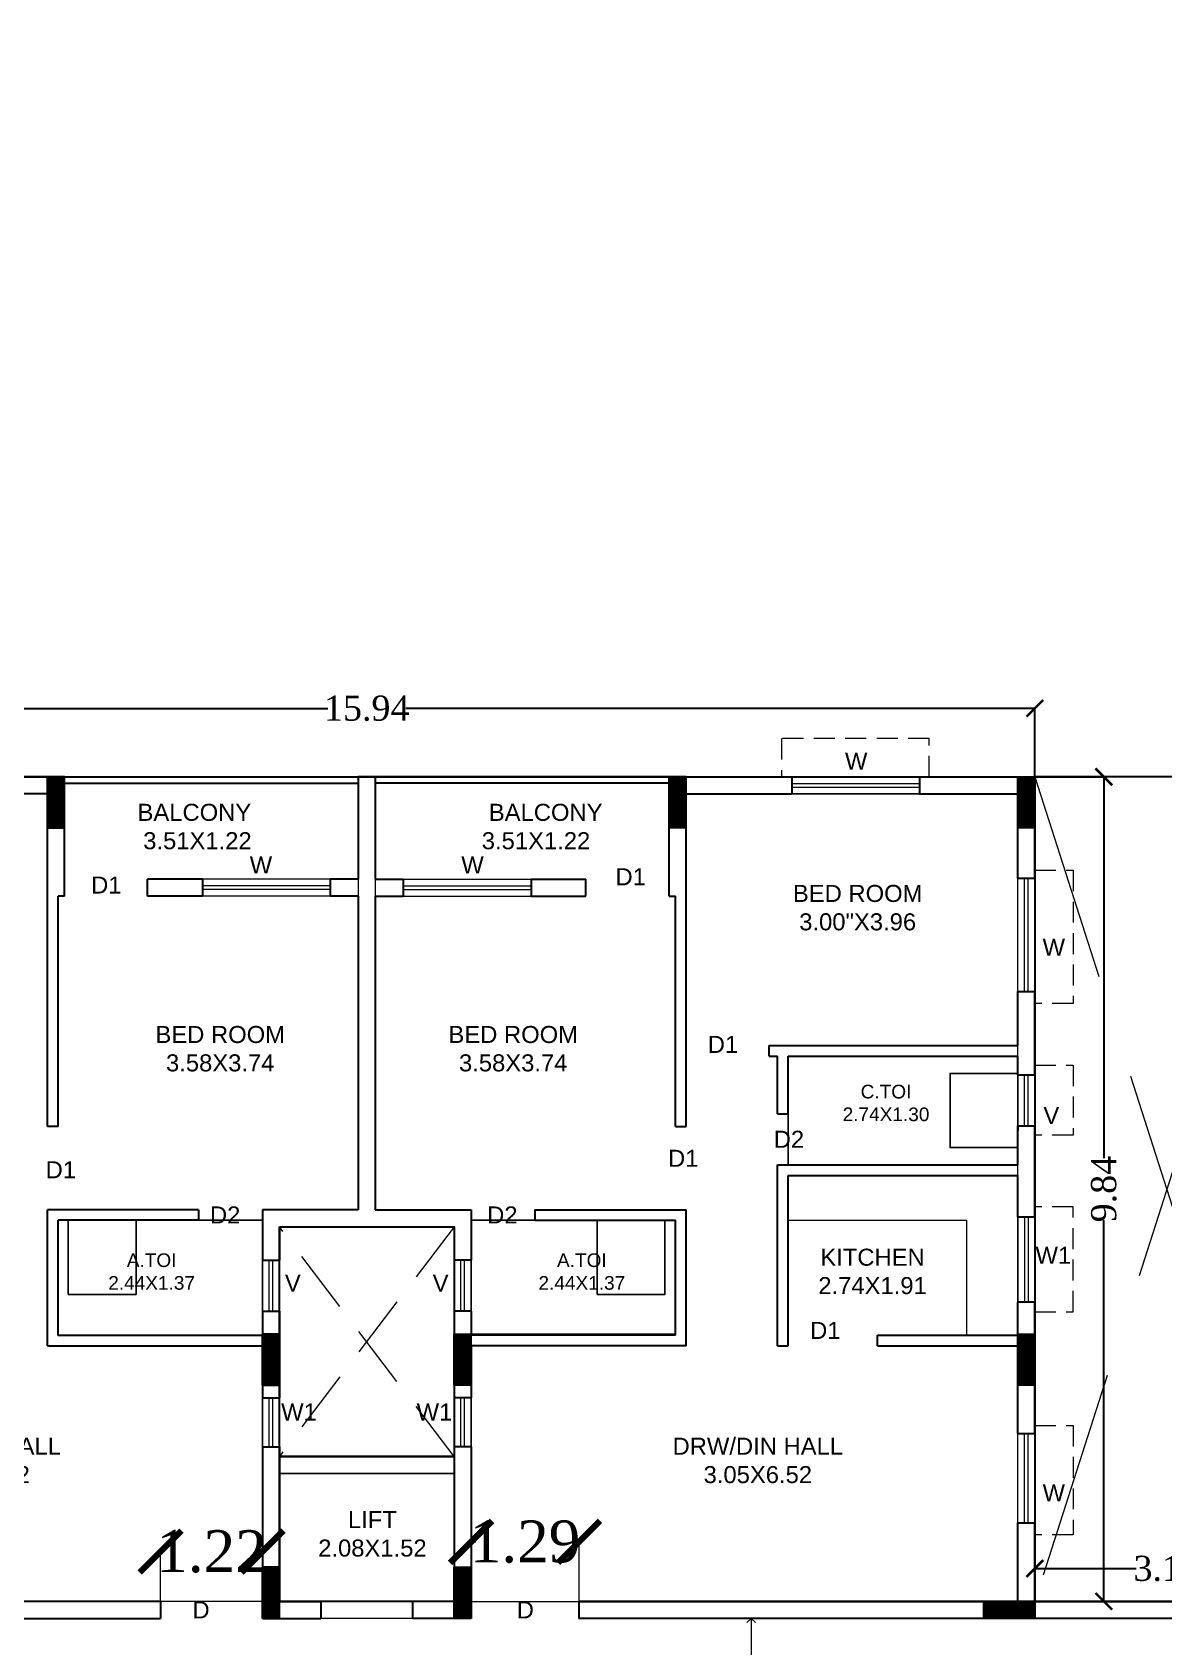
# Model space of a CAD drawing. Header units: metres. Extents: x 0 to 63445, y 32361 to 32804.
# Drawn here: x 63207.73 to 63221.23, y 32672.01 to 32691.27 of the extents above; entities that cross this region are included whole.
import ezdxf

# ---------------------------------------------------------------- set-up
doc = ezdxf.new("R2010")
doc.units = ezdxf.units.M
doc.header["$MEASUREMENT"] = 0
doc.header["$PDMODE"] = 34
doc.header["$PDSIZE"] = -10
for name, pattern in [('CONTINULUS', [0]), ('DASHED', [0.75, 0.5, -0.25]), ('DASHED2', [0.375, 0.25, -0.125])]:
    doc.linetypes.add(name, pattern=pattern)
doc.layers.get('0').update_dxf_attribs({"lineweight": 25})
doc.layers.add('BLK_1_FLR_3_BATH', color=3, linetype='Continuous', plot=False)
doc.layers.add('BLK_1_FLR_3_WATER_CLOSET', color=2, linetype='Continuous', plot=False)
for name, color, linetype, lineweight in [('BLK_1_FLR_3_BLT_UP_AREA_DEDUCT', 14, 'DASHED', 9), ('BLK_1_FLR_3_EXIT_WIDTH_DOOR', 7, 'Continuous', 0), ('BLK_1_FLR_3_LIFT_3', 1, 'DASHED', 9), ('BLK_1_FLR_3_UNITFA', 7, 'Continuous', 0), ('COLUMN', 1, 'Continuous', 30), ('DIM', 56, 'Continuous', 20), ('elev', 252, 'Continuous', 20), ('hatch', 251, 'Continuous', 20), ('PASSAGE_DOUBLELOADED', 7, 'Continuous', 20), ('TEXT-2', 65, 'Continuous', 18), ('wall', 7, 'Continuous', 30), ('window', 154, 'Continuous', 9)]:
    doc.layers.add(name, color=color, linetype=linetype, lineweight=lineweight)
doc.layers.add('text', color=65, linetype='Continuous')
doc.styles.add('Arial', font='arial.ttf', dxfattribs={"height": 0.2})
doc.styles.add('AutoDCRFont', font='arial.ttf')
doc.styles.get("Standard").update_dxf_attribs({"font": 'arial.ttf', "height": 0.4})
doc.styles.add('style2', font='arial.ttf', dxfattribs={"height": 0.25})
doc.styles.add('TNR', font='times.ttf', dxfattribs={"height": 0.5})
doc.dimstyles.new('ARCHANA', dxfattribs={"dimscale": 0, "dimtxt": 0.5, "dimasz": 0.5, "dimexe": 0, "dimexo": 0, "dimgap": 0, "dimtad": 0, "dimzin": 0, "dimdsep": 46, "dimtxsty": 'TNR', "dimblk": 'ARCHTICK', "dimcen": 0.09, "dimclrd": 36, "dimclre": 36, "dimclrt": 7, "dimadec": 0, "dimazin": 0, "dimtfac": 1, "dimtofl": 0, "dimtmove": 0, "dimatfit": 3, "dimldrblk": 'ARCHTICK', "dimfxl": 1, "dimfrac": 2, "dimtolj": 1, "dimtzin": 0, "dimlwd": -1, "dimlwe": -1, "dimarcsym": 0})
doc.dimstyles.new('INT DIM', dxfattribs={"dimtxt": 0.3, "dimasz": 0.1, "dimexe": 0.18, "dimexo": 0.0625, "dimgap": 0.09, "dimtad": 0, "dimzin": 0, "dimdsep": 46, "dimtxsty": 'style2', "dimblk": 'OPEN90', "dimcen": 0.09, "dimse1": 1, "dimse2": 1, "dimclrd": 250, "dimclrt": 256, "dimadec": 0, "dimazin": 0, "dimtfac": 1, "dimtofl": 0, "dimtmove": 0, "dimatfit": 3, "dimfxl": 0.18, "dimtolj": 1, "dimtzin": 0, "dimlwd": -1, "dimarcsym": 0})

# ---------------------------------------------------------------- blocks, each defined once
blk = doc.blocks.new('A$C7D115503')
at = {"layer": 'COLUMN', "ltscale": 3}
h = blk.add_hatch(dxfattribs=at)
h.set_pattern_fill('ANSI31', color=256, style=0)
h.paths.add_polyline_path([(-14.36, -11.59), (-6.36, -11.59), (-6.36, 12.41), (-14.36, 12.41)])
at = {"layer": 'COLUMN', "ltscale": 0.05}
for p, q in [((-14.36, 12.41), (-6.36, 12.41)), ((-14.36, 12.41), (-14.36, -11.59)), ((-6.36, 12.41), (-6.36, -11.59)), ((-6.36, -11.59), (-14.36, -11.59))]:
    blk.add_line(p, q, dxfattribs=at)
blk = doc.blocks.new('_ArchTick')
at = {"color": 0, "linetype": 'ByBlock', "const_width": 0.15}
blk.add_lwpolyline([(-0.5, -0.5), (0.5, 0.5)], dxfattribs=at)
blk = doc.blocks.new('*D780')
at = {"layer": 'Defpoints', "color": 0, "ltscale": 0.5, "transparency": 16777216}
for p in [(63219.694, 32683.206), (63203.75, 32682.388), (63219.694, 32682.388)]:
    blk.add_point(p, dxfattribs=at)
at = {"layer": 'wall', "color": 36, "ltscale": 0.5, "transparency": 16777216}
for p, q in [((63203.75, 32682.388), (63203.75, 32683.206)), ((63203.75, 32683.206), (63211.257, 32683.206)), ((63219.694, 32683.206), (63212.187, 32683.206)), ((63219.694, 32682.388), (63219.694, 32683.206))]:
    blk.add_line(p, q, dxfattribs=at)
at = {"layer": 'wall', "color": 36, "ltscale": 0.5, "transparency": 16777216, "xscale": 0.2, "yscale": 0.2, "zscale": 0.2, "rotation": 180}
blk.add_blockref('_ArchTick', (63203.75, 32683.206), dxfattribs=at)
at = {"layer": 'wall', "color": 36, "ltscale": 0.5, "transparency": 16777216, "xscale": 0.2, "yscale": 0.2, "zscale": 0.2}
blk.add_blockref('_ArchTick', (63219.694, 32683.206), dxfattribs=at)
at = {"layer": 'wall', "color": 7, "ltscale": 0.5, "transparency": 16777216, "insert": (63211.722, 32683.206), "char_height": 0.5, "attachment_point": 5, "style": 'TNR'}
blk.add_mtext('\\A1;{\\H0.6x;15.94}', dxfattribs=at)
blk = doc.blocks.new('*D781')
at = {"layer": 'Defpoints', "color": 0, "ltscale": 0.5, "transparency": 16777216}
for p in [(63219.694, 32682.389), (63219.694, 32672.551), (63220.518, 32672.551)]:
    blk.add_point(p, dxfattribs=at)
at = {"layer": 'wall', "color": 36, "ltscale": 0.5, "transparency": 16777216}
for p, q in [((63219.694, 32682.389), (63220.518, 32682.389)), ((63220.518, 32682.389), (63220.518, 32677.841)), ((63220.518, 32672.551), (63220.518, 32677.099)), ((63219.694, 32672.551), (63220.518, 32672.551))]:
    blk.add_line(p, q, dxfattribs=at)
at = {"layer": 'wall', "color": 36, "ltscale": 0.5, "transparency": 16777216, "xscale": 0.2, "yscale": 0.2, "zscale": 0.2}
for p, rotation in [((63220.518, 32682.389), 90), ((63220.518, 32672.551), 270)]:
    blk.add_blockref('_ArchTick', p, dxfattribs=dict(at, rotation=rotation))
at = {"layer": 'wall', "color": 7, "ltscale": 0.5, "transparency": 16777216, "insert": (63220.518, 32677.47), "char_height": 0.5, "attachment_point": 5, "rotation": 90, "style": 'TNR'}
blk.add_mtext('\\A1;{\\H0.6x;9.84}', dxfattribs=at)
blk = doc.blocks.new('*D782')
at = {"layer": 'Defpoints', "color": 0, "ltscale": 0.5, "transparency": 16777216}
for p in [(63219.694, 32672.942), (63219.694, 32672.551), (63222.843, 32672.551)]:
    blk.add_point(p, dxfattribs=at)
at = {"layer": 'wall', "color": 36, "ltscale": 0.5, "transparency": 16777216}
for p, q in [((63219.694, 32672.551), (63219.694, 32672.942)), ((63219.694, 32672.942), (63220.904, 32672.942)), ((63222.843, 32672.942), (63221.632, 32672.942)), ((63222.843, 32672.551), (63222.843, 32672.942))]:
    blk.add_line(p, q, dxfattribs=at)
at = {"layer": 'wall', "color": 36, "ltscale": 0.5, "transparency": 16777216, "xscale": 0.2, "yscale": 0.2, "zscale": 0.2, "rotation": 180}
blk.add_blockref('_ArchTick', (63219.694, 32672.942), dxfattribs=at)
at = {"layer": 'wall', "color": 36, "ltscale": 0.5, "transparency": 16777216, "xscale": 0.2, "yscale": 0.2, "zscale": 0.2}
blk.add_blockref('_ArchTick', (63222.843, 32672.942), dxfattribs=at)
at = {"layer": 'wall', "color": 7, "ltscale": 0.5, "transparency": 16777216, "insert": (63221.268, 32672.942), "char_height": 0.5, "attachment_point": 5, "style": 'TNR'}
blk.add_mtext('\\A1;{\\H0.6x;3.15}', dxfattribs=at)
blk = doc.blocks.new('_Open90')
at = {"color": 0, "linetype": 'ByBlock', "lineweight": -2}
for p, q in [((0, 0), (-1, 0)), ((-0.5, 0.5), (0, 0)), ((0, 0), (-0.5, -0.5))]:
    blk.add_line(p, q, dxfattribs=at)
blk = doc.blocks.new('*D736')
at = {"layer": 'Defpoints', "color": 0, "linetype": 'CONTINULUS', "ltscale": 0.05, "transparency": 16777216}
for p in [(63215.61, 32672.347), (63216.309, 32672.347), (63215.85, 32670.214)]:
    blk.add_point(p, dxfattribs=at)
at = {"layer": 'PASSAGE_DOUBLELOADED', "color": 250, "ltscale": 0.05, "transparency": 16777216}
for p, q in [((63216.309, 32672.247), (63216.309, 32671.632)), ((63216.309, 32670.314), (63216.309, 32670.929))]:
    blk.add_line(p, q, dxfattribs=at)
at = {"layer": 'PASSAGE_DOUBLELOADED', "color": 250, "linetype": 'CONTINULUS', "ltscale": 0.05, "transparency": 16777216, "xscale": 0.1, "yscale": 0.1, "zscale": 0.1}
for p, rotation in [((63216.309, 32672.347), 90), ((63216.309, 32670.214), 270)]:
    blk.add_blockref('_Open90', p, dxfattribs=dict(at, rotation=rotation))
at = {"layer": 'PASSAGE_DOUBLELOADED', "linetype": 'CONTINULUS', "ltscale": 0.05, "transparency": 16777216, "insert": (63216.309, 32671.281), "char_height": 0.2, "attachment_point": 5, "rotation": 90, "style": 'Arial', "bg_fill": 3, "box_fill_scale": 1.25, "bg_fill_color": 256, "bg_fill_true_color": 13158600, "bg_fill_transparency": 0}
blk.add_mtext('\\A1;2.13', dxfattribs=at)
blk = doc.blocks.new('*D876')
at = {"layer": 'Defpoints', "color": 0, "ltscale": 3, "transparency": 16777216}
for p in [(0.832, 32691.245), (63267.277, 32691.245), (0, 32678.494)]:
    blk.add_point(p, dxfattribs=at)
at = {"layer": 'DIM', "ltscale": 3, "transparency": 16777216}
for p, q in [((5.832, 32691.245), (0.832, 32691.245)), ((0.832, 32691.245), (0.832, 32685.264)), ((0.832, 32678.494), (0.832, 32684.475)), ((0, 32678.494), (0.832, 32678.494))]:
    blk.add_line(p, q, dxfattribs=at)
at = {"layer": 'DIM', "ltscale": 3, "transparency": 16777216, "xscale": 0.05, "yscale": 0.05, "zscale": 0.05}
for p, rotation in [((0.832, 32691.245), 90), ((0.832, 32678.494), 270)]:
    blk.add_blockref('_ArchTick', p, dxfattribs=dict(at, rotation=rotation))
at = {"layer": 'DIM', "color": 7, "ltscale": 3, "transparency": 16777216, "insert": (0.832, 32684.87), "char_height": 0.4, "attachment_point": 5, "rotation": 90}
blk.add_mtext('\\A1;{\\H0.6x;12.75}', dxfattribs=at)
blk = doc.blocks.new('*D1009')
at = {"layer": 'BLK_1_FLR_3_EXIT_WIDTH_DOOR', "color": 36, "ltscale": 0.5, "transparency": 16777216}
for p, q in [((63209.262, 32672.347), (63209.262, 32673.145)), ((63209.262, 32673.145), (63209.282, 32673.145)), ((63210.477, 32673.145), (63210.457, 32673.145)), ((63210.477, 32672.347), (63210.477, 32673.145))]:
    blk.add_line(p, q, dxfattribs=at)
at = {"layer": 'Defpoints', "color": 0, "ltscale": 0.5, "transparency": 16777216}
for p in [(63210.477, 32673.145), (63209.262, 32672.347), (63210.477, 32672.347)]:
    blk.add_point(p, dxfattribs=at)
at = {"layer": 'BLK_1_FLR_3_EXIT_WIDTH_DOOR', "color": 36, "ltscale": 0.5, "transparency": 16777216, "xscale": 0.5, "yscale": 0.5, "zscale": 0.5, "rotation": 180}
blk.add_blockref('_ArchTick', (63209.262, 32673.145), dxfattribs=at)
at = {"layer": 'BLK_1_FLR_3_EXIT_WIDTH_DOOR', "color": 36, "ltscale": 0.5, "transparency": 16777216, "xscale": 0.5, "yscale": 0.5, "zscale": 0.5}
blk.add_blockref('_ArchTick', (63210.477, 32673.145), dxfattribs=at)
at = {"layer": 'BLK_1_FLR_3_EXIT_WIDTH_DOOR', "color": 7, "ltscale": 0.5, "transparency": 16777216, "insert": (63209.87, 32673.145), "char_height": 0.5, "attachment_point": 5, "style": 'TNR'}
blk.add_mtext('\\A1;1.22', dxfattribs=at)
blk = doc.blocks.new('*D1011')
at = {"layer": 'BLK_1_FLR_3_EXIT_WIDTH_DOOR', "color": 36, "ltscale": 0.5, "transparency": 16777216}
for p, q in [((63212.967, 32672.347), (63212.967, 32673.261)), ((63212.967, 32673.261), (63213.024, 32673.261)), ((63214.255, 32673.261), (63214.198, 32673.261)), ((63214.255, 32672.347), (63214.255, 32673.261))]:
    blk.add_line(p, q, dxfattribs=at)
at = {"layer": 'Defpoints', "color": 0, "ltscale": 0.5, "transparency": 16777216}
for p in [(63214.255, 32673.261), (63212.967, 32672.347), (63214.255, 32672.347)]:
    blk.add_point(p, dxfattribs=at)
at = {"layer": 'BLK_1_FLR_3_EXIT_WIDTH_DOOR', "color": 36, "ltscale": 0.5, "transparency": 16777216, "xscale": 0.5, "yscale": 0.5, "zscale": 0.5, "rotation": 180}
blk.add_blockref('_ArchTick', (63212.967, 32673.261), dxfattribs=at)
at = {"layer": 'BLK_1_FLR_3_EXIT_WIDTH_DOOR', "color": 36, "ltscale": 0.5, "transparency": 16777216, "xscale": 0.5, "yscale": 0.5, "zscale": 0.5}
blk.add_blockref('_ArchTick', (63214.255, 32673.261), dxfattribs=at)
at = {"layer": 'BLK_1_FLR_3_EXIT_WIDTH_DOOR', "color": 7, "ltscale": 0.5, "transparency": 16777216, "insert": (63213.611, 32673.261), "char_height": 0.5, "attachment_point": 5, "style": 'TNR'}
blk.add_mtext('\\A1;1.29', dxfattribs=at)

msp = doc.modelspace()

# ---------------------------------------------------------------- linework, layer by layer
at = {"layer": 'BLK_1_FLR_3_BATH', "color": 3}
for points in [[(63219.4908, 32679.0556), (63216.7513, 32679.0556), (63216.7513, 32677.759), (63219.4908, 32677.759)], [(63210.4774, 32677.0974), (63208.0389, 32677.0974), (63208.0389, 32675.7257), (63210.4774, 32675.7257)], [(63215.4052, 32677.0974), (63212.9667, 32677.0974), (63212.9667, 32675.7384), (63215.4052, 32675.7384)]]:
    msp.add_lwpolyline(points, close=True, dxfattribs=at)
at = {"layer": 'BLK_1_FLR_3_BLT_UP_AREA_DEDUCT', "color": 14, "linetype": 'Continuous'}
for points in [[(63222.6394, 32672.3474), (63219.4908, 32672.3474), (63219.4908, 32682.3893), (63222.6394, 32682.3893)], [(63212.7634, 32677.0212), (63210.6806, 32677.0212), (63210.6806, 32674.2779), (63212.7634, 32674.2779)], [(63210.6806, 32674.0747), (63212.7634, 32674.0747), (63212.7634, 32672.5506), (63210.6806, 32672.5506)]]:
    msp.add_lwpolyline(points, close=True, dxfattribs=at)
at = {"layer": 'BLK_1_FLR_3_LIFT_3', "color": 1, "linetype": 'CONTINULUS', "ltscale": 0.05}
msp.add_lwpolyline([(63212.7634, 32674.0747), (63210.6806, 32674.0747), (63210.6806, 32672.5506), (63212.7634, 32672.5506)], close=True, dxfattribs=at)
msp.add_lwpolyline([(63212.7634, 32674.0747), (63210.6806, 32674.0747), (63210.6806, 32672.5506), (63212.7634, 32672.5506)], close=True, dxfattribs=at)
at = {"layer": 'BLK_1_FLR_3_UNITFA', "color": 3, "ltscale": 0.5}
for points in [[(63211.6204, 32682.312), (63211.6204, 32677.2244), (63210.4773, 32677.2244), (63210.4773, 32672.5506), (63203.9532, 32672.5506), (63203.9532, 32682.185), (63207.9881, 32682.185), (63207.9881, 32682.312), (63211.6204, 32682.312)], [(63211.8236, 32682.312), (63211.8236, 32677.2244), (63212.9666, 32677.2244), (63212.9666, 32672.5506), (63219.4908, 32672.5506), (63219.4908, 32682.185), (63215.4559, 32682.185), (63215.4559, 32682.312), (63211.8236, 32682.312)]]:
    msp.add_lwpolyline(points, close=True, dxfattribs=at)
at = {"layer": 'BLK_1_FLR_3_WATER_CLOSET', "color": 3}
for points in [[(63219.4908, 32678.8498), (63218.6821, 32678.8498), (63218.6821, 32677.9648), (63219.4908, 32677.9648)], [(63208.9689, 32677.0974), (63208.1603, 32677.0974), (63208.1603, 32676.2124), (63208.9689, 32676.2124)], [(63215.2804, 32677.0974), (63214.4717, 32677.0974), (63214.4717, 32676.2124), (63215.2804, 32676.2124)]]:
    msp.add_lwpolyline(points, close=True, dxfattribs=at)
at = {"layer": 'elev', "ltscale": 0.05}
for p in [(63216.7513, 32677.0974), (63218.8812, 32675.7257)]:
    msp.add_line(p, (63218.8812, 32677.0974), dxfattribs=at)
at = {"layer": 'elev', "linetype": 'DASHED2', "ltscale": 3}
for p, q in [((63212.7634, 32677.0212), (63210.6806, 32674.2779)), ((63212.7634, 32674.2779), (63210.6806, 32677.0212))]:
    msp.add_line(p, q, dxfattribs=at)
at = {"layer": 'hatch', "linetype": 'DASHED2', "ltscale": 10}
for p, q in [((63222.8426, 32682.3893), (63219.694, 32672.5506)), ((63219.694, 32682.3882), (63222.8426, 32672.5506))]:
    msp.add_line(p, q, dxfattribs=at)
at = {"layer": 'hatch'}
for p, q in [((63212.2681, 32672.5506), (63211.0489, 32672.5506)), ((63212.2681, 32672.3474), (63211.0489, 32672.3474))]:
    msp.add_line(p, q, dxfattribs=at)
at = {"layer": 'wall', "ltscale": 0.05}
for p, q in [((63207.9119, 32682.3882), (63206.6496, 32682.3882)), ((63207.9119, 32681.7786), (63207.9119, 32682.3882)), ((63207.9119, 32682.3882), (63211.6204, 32682.3882)), ((63207.9881, 32681.7786), (63207.9881, 32682.312)), ((63207.9881, 32682.312), (63211.6204, 32682.312)), ((63211.8236, 32682.3882), (63211.6204, 32682.3882)), ((63211.6204, 32682.3882), (63211.8236, 32682.3882)), ((63211.6204, 32682.3882), (63211.6204, 32681.169)), ((63211.6204, 32682.3882), (63211.8236, 32682.3882)), ((63211.6204, 32682.3882), (63211.6204, 32681.169)), ((63211.8236, 32682.3882), (63211.6204, 32682.3882)), ((63211.8236, 32682.3882), (63211.8236, 32681.169)), ((63215.5321, 32682.3882), (63211.8236, 32682.3882)), ((63211.8236, 32682.3882), (63211.8236, 32681.169)), ((63215.4559, 32682.312), (63211.8236, 32682.312)), ((63215.4559, 32681.7786), (63215.4559, 32682.312)), ((63215.5321, 32682.3882), (63216.7943, 32682.3882)), ((63215.5321, 32681.7786), (63215.5321, 32682.3882)), ((63218.3184, 32682.3882), (63219.694, 32682.3882)), ((63219.694, 32681.1808), (63219.694, 32682.3882)), ((63207.9119, 32682.185), (63206.6496, 32682.185)), ((63215.5321, 32682.185), (63216.7943, 32682.185)), ((63218.3184, 32682.185), (63218.3184, 32682.1977)), ((63218.3184, 32682.185), (63219.4908, 32682.185)), ((63219.4908, 32681.1808), (63219.4908, 32682.185)), ((63207.9119, 32678.215), (63207.9119, 32681.7786)), ((63208.1151, 32680.9658), (63208.1151, 32681.7786)), ((63215.3289, 32680.9658), (63215.3289, 32681.7786)), ((63215.5321, 32678.215), (63215.5321, 32681.7786)), ((63209.7616, 32681.169), (63209.1057, 32681.169)), ((63209.1057, 32680.9658), (63209.1057, 32681.169)), ((63211.6204, 32681.169), (63211.2857, 32681.169)), ((63211.8236, 32681.169), (63212.1583, 32681.169)), ((63213.6823, 32681.169), (63214.3383, 32681.169)), ((63214.3383, 32680.9658), (63214.3383, 32681.169)), ((63208.1151, 32680.9658), (63208.0389, 32680.9658)), ((63208.0389, 32678.215), (63208.0389, 32680.9658)), ((63209.7616, 32680.9658), (63209.1057, 32680.9658)), ((63211.6204, 32680.9658), (63211.2857, 32680.9658)), ((63211.6204, 32680.9658), (63211.6204, 32677.2244)), ((63211.6204, 32680.9658), (63211.6204, 32677.2244)), ((63211.8236, 32680.9658), (63212.1583, 32680.9658)), ((63211.8236, 32680.9658), (63211.8236, 32677.2244)), ((63211.8236, 32680.9658), (63211.8236, 32677.2244)), ((63213.6823, 32680.9658), (63214.3383, 32680.9658)), ((63215.3289, 32680.9658), (63215.4051, 32680.9658)), ((63215.4051, 32678.215), (63215.4051, 32680.9658)), ((63219.4908, 32679.1826), (63219.4908, 32679.8272)), ((63219.694, 32678.8337), (63219.694, 32679.8272)), ((63216.5227, 32679.1826), (63219.4908, 32679.1826)), ((63216.5227, 32679.0556), (63216.5227, 32679.1826)), ((63216.5227, 32679.0556), (63216.6243, 32679.0556)), ((63216.6243, 32679.1826), (63219.4908, 32679.1826)), ((63216.6243, 32678.3686), (63216.6243, 32679.0556)), ((63216.7513, 32679.0556), (63219.4908, 32679.0556)), ((63216.7513, 32679.0556), (63219.4908, 32679.0556)), ((63216.7513, 32678.3686), (63216.7513, 32679.0556)), ((63219.4908, 32678.8337), (63219.4908, 32679.0556)), ((63216.6243, 32678.3686), (63216.7513, 32678.3686)), ((63208.0389, 32678.215), (63207.9119, 32678.215)), ((63208.0389, 32678.215), (63207.9119, 32678.215)), ((63215.4051, 32678.215), (63215.5321, 32678.215)), ((63215.4051, 32678.215), (63215.5321, 32678.215)), ((63219.4908, 32677.759), (63219.4908, 32678.224)), ((63219.694, 32677.1352), (63219.694, 32678.224)), ((63216.6243, 32677.759), (63219.4908, 32677.759)), ((63216.6243, 32675.5987), (63216.6243, 32677.759)), ((63216.7513, 32677.632), (63219.4908, 32677.632)), ((63216.7513, 32675.5987), (63216.7513, 32677.632)), ((63219.4908, 32677.1352), (63219.4908, 32677.632)), ((63209.7153, 32677.2244), (63207.9119, 32677.2244)), ((63207.9119, 32675.5987), (63207.9119, 32677.2244)), ((63209.7153, 32677.0974), (63208.0389, 32677.0974)), ((63208.0389, 32675.7257), (63208.0389, 32677.0974)), ((63209.7153, 32677.2244), (63209.7153, 32677.0974)), ((63211.6204, 32677.2244), (63210.4773, 32677.2244)), ((63210.4773, 32677.2244), (63210.4773, 32676.6231)), ((63211.8236, 32677.2244), (63212.9666, 32677.2244)), ((63212.9666, 32677.2244), (63212.9666, 32676.6231)), ((63213.7286, 32677.2244), (63215.5321, 32677.2244)), ((63213.7286, 32677.2244), (63213.7286, 32677.0974)), ((63213.7286, 32677.0974), (63215.4051, 32677.0974)), ((63215.4051, 32675.7257), (63215.4051, 32677.0974)), ((63215.5321, 32675.5987), (63215.5321, 32677.2244)), ((63210.6806, 32677.0212), (63212.7634, 32677.0212)), ((63210.6806, 32677.0212), (63210.6806, 32676.6231)), ((63212.7634, 32677.0212), (63212.7634, 32676.6231)), ((63210.4773, 32676.0134), (63210.4773, 32675.7257)), ((63210.6806, 32676.0134), (63210.6806, 32674.9805)), ((63212.7634, 32676.0134), (63212.7634, 32674.9805)), ((63212.9666, 32676.0134), (63212.9666, 32675.7257)), ((63219.4908, 32675.7257), (63219.4908, 32676.1192)), ((63219.694, 32674.5555), (63219.694, 32676.1192)), ((63207.9119, 32675.5987), (63210.4773, 32675.5987)), ((63208.0389, 32675.7257), (63210.4773, 32675.7257)), ((63210.4773, 32675.5987), (63210.4773, 32674.9805)), ((63215.4051, 32675.7257), (63212.9666, 32675.7257)), ((63215.5321, 32675.5987), (63212.9666, 32675.5987)), ((63212.9666, 32675.5987), (63212.9666, 32674.9805)), ((63216.6243, 32675.5987), (63216.7513, 32675.5987)), ((63217.8182, 32675.5987), (63217.8182, 32675.7257)), ((63217.8182, 32675.7257), (63219.4908, 32675.7257)), ((63217.8182, 32675.5987), (63219.4908, 32675.5987)), ((63219.4908, 32674.5555), (63219.4908, 32675.5987)), ((63210.4773, 32674.3962), (63210.4773, 32672.3474)), ((63210.6806, 32674.3962), (63210.6806, 32674.2779)), ((63210.6806, 32674.2779), (63210.6806, 32672.5506)), ((63212.7634, 32674.3962), (63212.7634, 32674.2779)), ((63212.7634, 32674.2779), (63212.7634, 32672.5506)), ((63212.9666, 32674.3962), (63212.9666, 32672.3474)), ((63219.4908, 32672.5506), (63219.4908, 32673.4886)), ((63219.694, 32672.5506), (63219.694, 32673.4886)), ((63209.262, 32672.5506), (63203.9532, 32672.5506)), ((63209.262, 32672.5506), (63209.262, 32672.3474)), ((63214.2547, 32672.5506), (63219.4908, 32672.5506)), ((63214.2547, 32672.5506), (63214.2547, 32672.3474))]:
    msp.add_line(p, q, dxfattribs=at)
at = {"layer": 'wall', "ltscale": 3}
for p, q in [((63216.7943, 32682.3882), (63216.7943, 32682.185)), ((63218.3184, 32682.3882), (63218.3184, 32682.185)), ((63209.7616, 32681.169), (63209.7616, 32680.9658)), ((63211.2857, 32681.169), (63211.2857, 32680.9658)), ((63212.1583, 32681.169), (63212.1583, 32680.9658)), ((63213.6823, 32681.169), (63213.6823, 32680.9658)), ((63219.4908, 32681.1808), (63219.694, 32681.1808)), ((63219.4908, 32679.8272), (63219.694, 32679.8272)), ((63219.4908, 32678.8337), (63219.694, 32678.8337)), ((63219.4908, 32678.224), (63219.694, 32678.224)), ((63219.694, 32677.1352), (63219.4908, 32677.1352)), ((63210.4773, 32676.6231), (63210.6806, 32676.6231)), ((63212.9666, 32676.6231), (63212.7634, 32676.6231)), ((63210.4773, 32676.0134), (63210.6806, 32676.0134)), ((63212.9666, 32676.0134), (63212.7634, 32676.0134)), ((63219.694, 32676.1192), (63219.4908, 32676.1192)), ((63210.4773, 32674.9805), (63210.6806, 32674.9805)), ((63212.9666, 32674.9805), (63212.7634, 32674.9805)), ((63219.4908, 32674.5555), (63219.694, 32674.5555)), ((63210.4773, 32674.3962), (63210.6806, 32674.3962)), ((63212.9666, 32674.3962), (63212.7634, 32674.3962)), ((63219.4908, 32673.4886), (63219.694, 32673.4886))]:
    msp.add_line(p, q, dxfattribs=at)
at = {"layer": 'wall'}
for p, q in [((63222.8426, 32682.3893), (63219.694, 32682.3893)), ((63212.7634, 32674.2779), (63210.6806, 32674.2779)), ((63212.7634, 32674.2779), (63210.6806, 32674.2779)), ((63210.6806, 32672.5506), (63211.1759, 32672.5506)), ((63211.1759, 32672.5506), (63211.1759, 32672.3474)), ((63212.7634, 32672.5506), (63212.2681, 32672.5506)), ((63212.2681, 32672.5506), (63212.2681, 32672.3474)), ((63222.8426, 32672.5506), (63214.2547, 32672.5506)), ((63210.4773, 32672.3474), (63211.1759, 32672.3474)), ((63212.9666, 32672.3474), (63212.2681, 32672.3474)), ((63222.8426, 32672.3474), (63214.2547, 32672.3474))]:
    msp.add_line(p, q, dxfattribs=at)
at = {"layer": 'wall', "ltscale": 0.1}
for p, q in [((63219.4908, 32678.224), (63219.4908, 32678.1663)), ((63210.4773, 32676.0134), (63210.4773, 32675.9557)), ((63212.9666, 32676.0134), (63212.9666, 32675.9557))]:
    msp.add_line(p, q, dxfattribs=at)
at = {"layer": 'wall', "ltscale": 0.5}
msp.add_line((63204.3596, 32672.3474), (63209.262, 32672.3474), dxfattribs=at)
msp.add_lwpolyline([(63184.3601, 32682.3893), (63200.3042, 32682.3893), (63200.3042, 32672.5506), (63203.7499, 32672.5506), (63203.7499, 32682.3882), (63219.694, 32682.3893), (63219.694, 32672.5506), (63222.8426, 32672.5506)], dxfattribs=at)
for points in [[(63210.6806, 32677.0212), (63212.7634, 32677.0212), (63212.7634, 32674.2779), (63210.6806, 32674.2779)], [(63210.6806, 32674.2779), (63212.7634, 32674.2779), (63212.7634, 32672.5506), (63210.6806, 32672.5506)]]:
    msp.add_lwpolyline(points, close=True, dxfattribs=at)
at = {"layer": 'window'}
for p, q in [((63216.7943, 32682.3882), (63218.3175, 32682.3882)), ((63216.7943, 32682.3083), (63218.3175, 32682.3083)), ((63216.7943, 32682.265), (63218.3175, 32682.265)), ((63216.7943, 32682.185), (63218.3175, 32682.185)), ((63211.2857, 32681.169), (63209.7616, 32681.169)), ((63212.1583, 32681.169), (63213.6823, 32681.169)), ((63219.4908, 32679.8272), (63219.4908, 32681.1808)), ((63219.5708, 32679.8272), (63219.5708, 32681.1808)), ((63219.6141, 32679.8272), (63219.6141, 32681.1808)), ((63219.694, 32679.8272), (63219.694, 32681.1808)), ((63211.2857, 32681.0891), (63209.7625, 32681.0891)), ((63211.2857, 32681.0457), (63209.7625, 32681.0457)), ((63211.2857, 32680.9658), (63209.7625, 32680.9658)), ((63212.1583, 32681.0891), (63213.6814, 32681.0891)), ((63212.1583, 32681.0457), (63213.6814, 32681.0457)), ((63212.1583, 32680.9658), (63213.6814, 32680.9658)), ((63219.4908, 32678.8328), (63219.4908, 32678.8337)), ((63219.4908, 32678.224), (63219.4908, 32678.8337)), ((63219.5708, 32678.224), (63219.5708, 32678.8337)), ((63219.5708, 32678.8328), (63219.5708, 32678.8337)), ((63219.6141, 32678.224), (63219.6141, 32678.8337)), ((63219.6141, 32678.8328), (63219.6141, 32678.8337)), ((63219.694, 32678.8328), (63219.694, 32678.8337)), ((63219.694, 32678.224), (63219.694, 32678.8337)), ((63219.4908, 32677.1352), (63219.4908, 32676.1192)), ((63219.5708, 32677.1352), (63219.5708, 32676.1192)), ((63219.6141, 32677.1352), (63219.6141, 32676.1192)), ((63219.694, 32677.1352), (63219.694, 32676.1192)), ((63210.4773, 32676.6222), (63210.4773, 32676.6231)), ((63210.4773, 32676.0134), (63210.4773, 32676.6222)), ((63210.5573, 32676.6222), (63210.5573, 32676.6231)), ((63210.5573, 32676.0134), (63210.5573, 32676.6222)), ((63210.6006, 32676.0134), (63210.6006, 32676.6222)), ((63210.6007, 32676.6222), (63210.6007, 32676.6231)), ((63210.6806, 32676.6222), (63210.6806, 32676.6231)), ((63210.6806, 32676.0134), (63210.6806, 32676.6222)), ((63212.7634, 32676.6222), (63212.7634, 32676.6231)), ((63212.7634, 32676.0134), (63212.7634, 32676.6222)), ((63212.8433, 32676.6222), (63212.8433, 32676.6231)), ((63212.8433, 32676.0134), (63212.8433, 32676.6222)), ((63212.8866, 32676.6222), (63212.8866, 32676.6231)), ((63212.8867, 32676.0134), (63212.8867, 32676.6222)), ((63212.9666, 32676.6222), (63212.9666, 32676.6231)), ((63212.9666, 32676.0134), (63212.9666, 32676.6222)), ((63210.4773, 32676.0134), (63210.4773, 32676.0135)), ((63212.9666, 32676.0134), (63212.9666, 32676.0135)), ((63210.4773, 32674.3962), (63210.4773, 32674.9796)), ((63210.5573, 32674.4015), (63210.5573, 32674.9796)), ((63210.6006, 32674.4015), (63210.6006, 32674.9796)), ((63210.6806, 32674.4015), (63210.6806, 32674.9796)), ((63212.7634, 32674.4015), (63212.7634, 32674.9796)), ((63212.8433, 32674.4015), (63212.8433, 32674.9796)), ((63212.8867, 32674.4015), (63212.8867, 32674.9796)), ((63212.9666, 32674.3962), (63212.9666, 32674.9796)), ((63219.4908, 32673.4886), (63219.4908, 32674.5555)), ((63219.5708, 32673.4939), (63219.5708, 32674.5546)), ((63219.6141, 32673.4939), (63219.6141, 32674.5546)), ((63219.694, 32673.4939), (63219.694, 32674.5546))]:
    msp.add_line(p, q, dxfattribs=at)
at = {"layer": 'window', "color": 8, "linetype": 'DASHED2'}
for points in [[(63218.4326, 32682.3882), (63218.4326, 32682.8454), (63216.6705, 32682.8454), (63216.6705, 32682.3882)], [(63219.694, 32681.2745), (63220.1512, 32681.2745), (63220.1512, 32679.6828), (63219.694, 32679.6828)], [(63219.694, 32678.9488), (63220.1512, 32678.9488), (63220.1512, 32678.1149), (63219.694, 32678.1149)], [(63219.694, 32676.0049), (63220.1512, 32676.0049), (63220.1512, 32677.2591), (63219.694, 32677.2591)], [(63219.694, 32674.6492), (63220.1512, 32674.6492), (63220.1512, 32673.3443), (63219.694, 32673.3443)]]:
    msp.add_lwpolyline(points, dxfattribs=at)

# ---------------------------------------------------------------- block references
at = {"layer": 'COLUMN', "ltscale": 0.05, "yscale": 0.025400733691282, "zscale": 0.025400733691282}
for p, xscale, rotation in [((63208.2767, 32682.0939), -0.025400733691282, 180), ((63215.1673, 32682.0939), 0.025400733691282, 180), ((63219.3292, 32682.0939), 0.025400733691282, 180), ((63210.8422, 32675.4441), -0.025400733691282, 180), ((63212.6018, 32675.4441), 0.025400733691282, 180), ((63219.3292, 32675.4441), 0.025400733691282, 180), ((63210.8422, 32672.6628), -0.025400733691282, 180), ((63212.6018, 32672.6628), 0.025400733691282, 180), ((63219.3787, 32672.1858), 0.025400733691282, 270)]:
    msp.add_blockref('A$C7D115503', p, dxfattribs=dict(at, xscale=xscale, rotation=rotation))

# ---------------------------------------------------------------- texts
at = {"layer": 'text'}
for s, insert, char_height, width, attachment_point in [('\\pxqc; BALCONY\\P\\pq*;3.51X1.22', (63210.349, 32682.0673), 0.203206, 1.445887, 3), ('\\pxqc; BALCONY\\P\\pq*;3.51X1.22', (63213.0949, 32682.0673), 0.203206, 1.445887, 1), ('\\pxqc;D1', (63211.5487, 32680.9967), 0.20321, 5.867919, 9), ('\\pxqc;D1', (63217.8059, 32681.0953), 0.20321, 5.867919, 9), ('\\pxqc;BED ROOM\\P3.00"X3.96', (63220.3745, 32681.0995), 0.203206, 5.588511, 3), ('\\pxqc;BED ROOM\\P3.58X3.74', (63207.1797, 32679.4165), 0.203206, 5.588511, 1), ('\\pxqc;BED ROOM\\P3.58X3.74', (63216.2643, 32679.4165), 0.203206, 5.588511, 3), ('\\pxqc;D1', (63218.9065, 32679.0949), 0.20321, 5.867919, 9), ('\\pxqc;C.TOI\\P2.74X1.30', (63220.1512, 32678.7147), 0.162565, 4.465728, 3), ('\\pxqc;D2', (63219.694, 32677.9632), 0.20321, 5.867919, 9), ('\\pxqc;D1', (63218.4326, 32677.7358), 0.20321, 5.867919, 9), ('\\pxqc;D1', (63211.0061, 32677.5986), 0.20321, 5.867919, 9), ('\\pxqc;D2', (63212.9666, 32677.0599), 0.20321, 5.867919, 9), ('\\pxqc;D2', (63216.2741, 32677.0599), 0.20321, 5.867919, 9), ('\\pxqc;KITCHEN\\P2.74X1.91', (63220.5518, 32676.7589), 0.203206, 5.588511, 3), ('\\pxqc;A.TOI\\P2.44X1.37', (63206.9223, 32676.7029), 0.162565, 4.465728, 1), ('\\pxqc;A.TOI\\P2.44X1.37', (63216.5217, 32676.7029), 0.162565, 4.465728, 3), ('\\pxqc;D1', (63220.128, 32675.6823), 0.20321, 5.867919, 9), ('\\pxqc;DRW/DIN HALL\\P3.05X6.52', (63204.2611, 32674.5039), 0.203206, 5.588511, 1), ('\\pxqc;DRW/DIN HALL\\P3.05X6.52', (63219.1829, 32674.5039), 0.203206, 5.588511, 3), ('\\pxqc;LIFT\\P2.08X1.52', (63214.5587, 32673.6275), 0.20321, 5.537709, 3), ('\\pxqc;D', (63212.6787, 32672.3474), 0.20321, 5.867919, 9), ('\\pxqc;D', (63216.5485, 32672.3474), 0.20321, 5.867919, 9)]:
    msp.add_mtext(s, dxfattribs=dict(at, insert=insert, char_height=char_height, width=width, attachment_point=attachment_point))
at = {"layer": 'TEXT-2', "width": 0.183842, "style": 'AutoDCRFont'}
for s, insert, char_height, attachment_point in [('W', (63217.4288, 32682.678), 0.2032, 1), ('W', (63210.5937, 32681.4392), 0.2032, 3), ('W', (63212.8503, 32681.4392), 0.2032, 1), ('W', (63219.7866, 32680.4572), 0.2032, 1), ('V', (63219.7965, 32678.45), 0.2032, 1), ('W1', (63219.7022, 32676.7816), 0.20321, 1), ('V', (63210.9348, 32676.4487), 0.2032, 3), ('V', (63212.5091, 32676.4487), 0.2032, 1), ('W1', (63211.1264, 32674.9118), 0.20321, 3), ('W1', (63212.3175, 32674.9118), 0.20321, 1), ('W', (63219.7866, 32673.9491), 0.2032, 1)]:
    msp.add_mtext(s, dxfattribs=dict(at, insert=insert, char_height=char_height, attachment_point=attachment_point))

# ---------------------------------------------------------------- dimensions: what is measured, and where the dimension line sits
at = {"layer": 'BLK_1_FLR_3_EXIT_WIDTH_DOOR', "color": 1, "ltscale": 0.5}
for base, p1, p2, picture, middle in [((63210.4773, 32673.1446), (63209.262, 32672.3474), (63210.4773, 32672.3474), '*D1009', (63209.8697, 32673.1446)), ((63214.2547, 32673.2609), (63212.9666, 32672.3474), (63214.2547, 32672.3474), '*D1011', (63213.6107, 32673.2609))]:
    dim = msp.add_linear_dim(base=base, p1=p1, p2=p2, dimstyle='ARCHANA', override={"dimscale": 1, "dimfxl": 6, "dimarcsym": 1}, dxfattribs=at)
    dim.commit()
    dim.dimension.update_dxf_attribs({"geometry": picture, "text_midpoint": middle})
at = {"layer": 'DIM', "ltscale": 3}
dim = msp.add_linear_dim(base=(0.8318, 32691.2455), p1=(0, 32678.4943), p2=(63267.2772, 32691.2455), angle=90, text='{\\H0.6x;<>}', dimstyle='ARCHANA', override={"dimscale": 1, "dimtxt": 0.278, "dimasz": 0.05, "dimtxsty": 'Standard', "dimclrd": 256, "dimclre": 256, "dimfxl": 5, "dimfxlon": 1, "dimarcsym": 1}, dxfattribs=at)
dim.commit()
dim.dimension.update_dxf_attribs({"geometry": '*D876', "text_midpoint": (0.8318, 32684.8699)})
at = {"layer": 'wall', "ltscale": 0.5}
for base, p1, p2, picture, middle in [((63219.694, 32683.2064), (63203.7499, 32682.3882), (63219.694, 32682.3882), '*D780', (63211.722, 32683.2064)), ((63219.694, 32672.9424), (63222.8426, 32672.5506), (63219.694, 32672.5506), '*D782', (63221.2683, 32672.9424))]:
    dim = msp.add_linear_dim(base=base, p1=p1, p2=p2, text='{\\H0.6x;<>}', dimstyle='ARCHANA', override={"dimscale": 1, "dimtxt": 0.3, "dimasz": 0.2, "dimfxl": 6, "dimarcsym": 1}, dxfattribs=at)
    dim.commit()
    dim.dimension.update_dxf_attribs({"geometry": picture, "text_midpoint": middle})
dim = msp.add_linear_dim(base=(63220.5182, 32672.5506), p1=(63219.694, 32682.3893), p2=(63219.694, 32672.5506), angle=90, text='{\\H0.6x;<>}', dimstyle='ARCHANA', override={"dimscale": 1, "dimtxt": 0.3, "dimasz": 0.2, "dimfxl": 6, "dimarcsym": 1}, dxfattribs=at)
dim.commit()
dim.dimension.update_dxf_attribs({"geometry": '*D781', "text_midpoint": (63220.5182, 32677.47)})

# ---------------------------------------------------------------- next in the draw order: dimensions: what is measured, and where the dimension line sits
at = {"layer": 'PASSAGE_DOUBLELOADED', "color": 2, "linetype": 'CONTINULUS', "ltscale": 0.05}
dim = msp.add_linear_dim(base=(63216.3089, 32672.3474), p1=(63215.8505, 32670.2138), p2=(63215.6103, 32672.3474), angle=90, dimstyle='INT DIM', override={"dimtxt": 0.2, "dimtxsty": 'Arial', "dimfxl": 0.125, "dimtfill": 1, "dimtfillclr": 7, "dimarcsym": 1}, dxfattribs=at)
dim.commit()
dim.dimension.update_dxf_attribs({"geometry": '*D736', "text_midpoint": (63216.3089, 32671.2806)})

doc.saveas('drawing.dxf')
